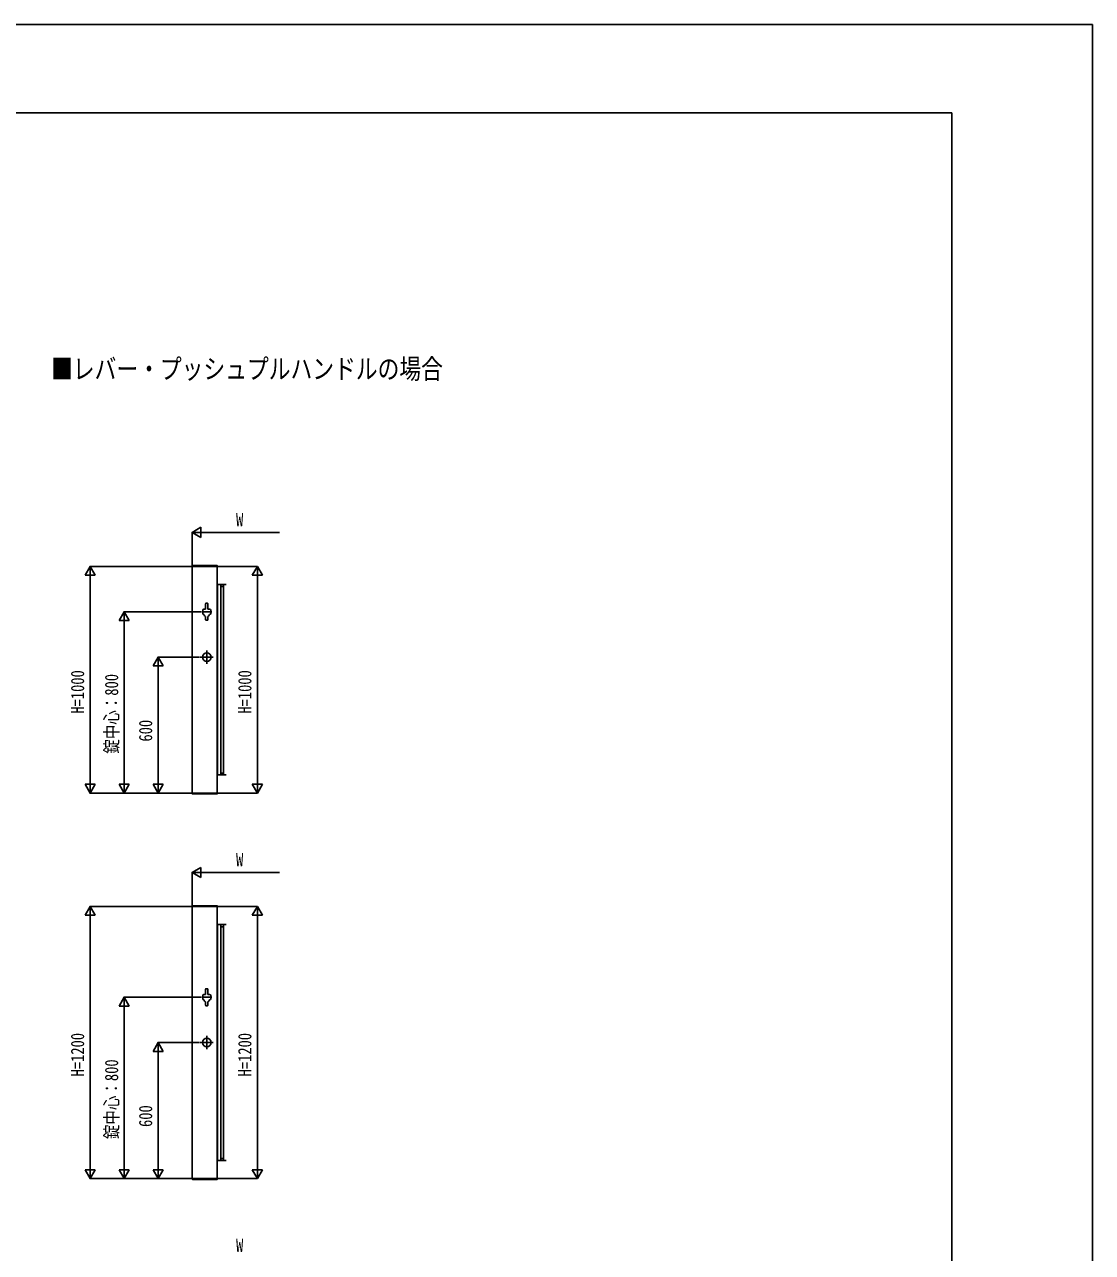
# Model space of a CAD drawing. Units: millimetres, scale not verified. Extents: x -8410 to 8410, y -5940 to 5940.
# Drawn here: x 3701 to 8410, y 524 to 5940 of the extents above; entities that cross this region are included whole.
import ezdxf
from ezdxf.enums import TextEntityAlignment as Align

# ---------------------------------------------------------------- set-up
doc = ezdxf.new("R2010")
doc.units = ezdxf.units.MM
doc.header["$LTSCALE"] = 30
for name, color, linetype in [('0-1_USER1', 3, 'Continuous'), ('0-2_YKK_11', 7, 'Continuous'), ('0-3_YKK_A1', 4, 'Continuous'), ('0-4_YKK_D', 6, 'Continuous'), ('0-5_YKK_ZWAK', 7, 'Continuous')]:
    doc.layers.add(name, color=color, linetype=linetype)
doc.styles.add('ＭＳ ゴシック', font='')
doc.styles.get('ＭＳ ゴシック').set_extended_font_data('MS Gothic')

msp = doc.modelspace()

# ---------------------------------------------------------------- linework, layer by layer
at = {"layer": '0-2_YKK_11'}
for p, q in [((4550.04, 2550), (4550.04, 3550)), ((4550.04, 3470), (4590.04, 3470)), ((4550.04, 2630), (4590.04, 2630)), ((4550.04, 850), (4550.04, 2050)), ((4550.04, 1970), (4590.04, 1970)), ((4550.04, 930), (4590.04, 930))]:
    msp.add_line(p, q, dxfattribs=at)
for points in [[(4590.04, 2550), (4440.04, 2550), (4440.04, 3550), (4590.04, 3550)], [(4590.04, 850), (4440.04, 850), (4440.04, 2050), (4590.04, 2050)]]:
    msp.add_lwpolyline(points, dxfattribs=at)
at = {"layer": '0-3_YKK_A1'}
for p, q in [((4439.67, 3552.55), (4439.54, 3550)), ((4439.54, 3550), (4550.54, 3550)), ((4440.67, 3553.5), (4549.41, 3553.5)), ((4550.41, 3552.55), (4550.54, 3550)), ((4550.84, 3470), (4550.84, 2630)), ((4565.84, 3470), (4565.84, 2630)), ((4577.54, 3470), (4577.54, 2630)), ((4550.04, 3460.9), (4550.84, 3460.9)), ((4565.84, 3460.9), (4577.54, 3460.9)), ((4491.54, 3362), (4498.79, 3362)), ((4498.79, 3385.5), (4498.79, 3362)), ((4500.79, 3387.5), (4507.29, 3387.5)), ((4509.29, 3385.5), (4509.29, 3362)), ((4509.29, 3362), (4516.54, 3362)), ((4526.04, 3350), (4482.04, 3350)), ((4486.54, 3357), (4486.54, 3343)), ((4498.79, 3329.16), (4498.79, 3314.5)), ((4500.79, 3312.5), (4507.29, 3312.5)), ((4509.29, 3329.16), (4509.29, 3314.5)), ((4521.54, 3357), (4521.54, 3343)), ((4533.04, 3150), (4475.04, 3150)), ((4504.04, 3179), (4504.04, 3121)), ((4550.04, 2638.5), (4550.84, 2638.5)), ((4565.84, 2638.5), (4577.54, 2638.5)), ((4439.54, 2550), (4550.54, 2550)), ((4439.67, 2547.45), (4439.54, 2550)), ((4440.67, 2546.5), (4549.41, 2546.5)), ((4550.41, 2547.45), (4550.54, 2550)), ((4439.67, 2052.55), (4439.54, 2050)), ((4439.54, 2050), (4550.54, 2050)), ((4440.67, 2053.5), (4549.41, 2053.5)), ((4550.41, 2052.55), (4550.54, 2050)), ((4550.04, 1960.9), (4550.84, 1960.9)), ((4550.84, 1970), (4550.84, 930)), ((4565.84, 1970), (4565.84, 930)), ((4565.84, 1960.9), (4577.54, 1960.9)), ((4577.54, 1970), (4577.54, 930)), ((4498.79, 1685.5), (4498.79, 1662)), ((4500.79, 1687.5), (4507.29, 1687.5)), ((4509.29, 1685.5), (4509.29, 1662)), ((4526.04, 1650), (4482.04, 1650)), ((4486.54, 1657), (4486.54, 1643)), ((4491.54, 1662), (4498.79, 1662)), ((4498.79, 1629.16), (4498.79, 1614.5)), ((4509.29, 1662), (4516.54, 1662)), ((4509.29, 1629.16), (4509.29, 1614.5)), ((4521.54, 1657), (4521.54, 1643)), ((4500.79, 1612.5), (4507.29, 1612.5)), ((4504.04, 1479), (4504.04, 1421)), ((4533.04, 1450), (4475.04, 1450)), ((4550.04, 938.5), (4550.84, 938.5)), ((4565.84, 938.5), (4577.54, 938.5)), ((4439.54, 850), (4550.54, 850)), ((4439.67, 847.45), (4439.54, 850)), ((4440.67, 846.5), (4549.41, 846.5)), ((4550.41, 847.45), (4550.54, 850))]:
    msp.add_line(p, q, dxfattribs=at)
for centre in [(4504.04, 3150), (4504.04, 1450)]:
    msp.add_circle(centre, 19, dxfattribs=at)
for centre, radius, start, end in [((4440.67, 3552.5), 1, 90, 177), ((4549.41, 3552.5), 1, 3, 90), ((4491.54, 3357), 5, 90, 180), ((4500.79, 3385.5), 2, 90, 180), ((4507.29, 3385.5), 2, 0, 90), ((4516.54, 3357), 5, 0, 90), ((4491.54, 3343), 5, 180, 270), ((4504.04, 3340.44), 12.5, 191.55262, 245.16541), ((4500.79, 3314.5), 2, 180, 270), ((4507.29, 3314.5), 2, 270, 0), ((4504.04, 3340.5), 12.5, 294.83459, 348.44738), ((4504.04, 3340.44), 12.5, 294.83459, 348.44738), ((4516.54, 3343), 5, 270, 0), ((4440.67, 2547.5), 1, 183, 270), ((4549.41, 2547.5), 1, 270, 357), ((4440.67, 2052.5), 1, 90, 177), ((4549.41, 2052.5), 1, 3, 90), ((4500.79, 1685.5), 2, 90, 180), ((4507.29, 1685.5), 2, 0, 90), ((4491.54, 1657), 5, 90, 180), ((4491.54, 1643), 5, 180, 270), ((4504.04, 1640.44), 12.5, 191.55262, 245.16541), ((4504.04, 1640.5), 12.5, 294.83459, 348.44738), ((4504.04, 1640.44), 12.5, 294.83459, 348.44738), ((4516.54, 1657), 5, 0, 90), ((4516.54, 1643), 5, 270, 0), ((4500.79, 1614.5), 2, 180, 270), ((4507.29, 1614.5), 2, 270, 0), ((4440.67, 847.5), 1, 183, 270), ((4549.41, 847.5), 1, 270, 357)]:
    msp.add_arc(centre, radius, start, end, dxfattribs=at)
at = {"layer": '0-4_YKK_D'}
for p, q in [((4439.54, 3700), (4478.51, 3722.5)), ((4439.54, 3552), (4439.54, 3701)), ((4439.54, 3700), (4478.51, 3677.5)), ((4439.54, 3700), (4517.48, 3700)), ((4478.51, 3677.5), (4478.51, 3722.5)), ((4484.54, 3700), (4824.77, 3700)), ((3990.04, 3550), (3967.54, 3511.03)), ((4437.54, 3550), (3989.04, 3550)), ((3990.04, 3550), (4012.54, 3511.03)), ((3990.04, 3550), (3990.04, 3472.06)), ((4591.54, 3550), (4728.54, 3550)), ((4727.54, 3550), (4705.04, 3511.03)), ((4727.54, 3550), (4750.04, 3511.03)), ((4727.54, 3550), (4727.54, 3472.06)), ((3967.54, 3511.03), (4012.54, 3511.03)), ((3990.04, 3505), (3990.04, 2595)), ((4705.04, 3511.03), (4750.04, 3511.03)), ((4727.54, 3505), (4727.54, 2595)), ((4140.04, 3350), (4117.54, 3311.03)), ((4117.54, 3311.03), (4162.54, 3311.03)), ((4479.54, 3350), (4139.04, 3350)), ((4140.04, 3350), (4162.54, 3311.03)), ((4140.04, 3350), (4140.04, 3272.06)), ((4140.04, 2595), (4140.04, 3305)), ((4290.04, 3150), (4267.54, 3111.03)), ((4472.54, 3150), (4289.04, 3150)), ((4290.04, 3150), (4312.54, 3111.03)), ((4290.04, 3150), (4290.04, 3072.06)), ((4267.54, 3111.03), (4312.54, 3111.03)), ((4290.04, 2595), (4290.04, 3105)), ((3990.04, 2550), (3990.04, 2627.94)), ((4140.04, 2550), (4140.04, 2627.94)), ((4290.04, 2550), (4290.04, 2627.94)), ((4727.54, 2550), (4727.54, 2627.94)), ((3990.04, 2550), (3967.54, 2588.97)), ((4012.54, 2588.97), (3967.54, 2588.97)), ((4437.54, 2550), (3989.04, 2550)), ((3990.04, 2550), (4012.54, 2588.97)), ((4140.04, 2550), (4117.54, 2588.97)), ((4162.54, 2588.97), (4117.54, 2588.97)), ((4437.54, 2550), (4139.04, 2550)), ((4140.04, 2550), (4162.54, 2588.97)), ((4290.04, 2550), (4267.54, 2588.97)), ((4312.54, 2588.97), (4267.54, 2588.97)), ((4437.54, 2550), (4289.04, 2550)), ((4290.04, 2550), (4312.54, 2588.97)), ((4591.54, 2550), (4728.54, 2550)), ((4727.54, 2550), (4705.04, 2588.97)), ((4750.04, 2588.97), (4705.04, 2588.97)), ((4727.54, 2550), (4750.04, 2588.97)), ((4439.54, 2200), (4478.51, 2222.5)), ((4478.51, 2177.5), (4478.51, 2222.5)), ((4439.54, 2052), (4439.54, 2201)), ((4439.54, 2200), (4478.51, 2177.5)), ((4439.54, 2200), (4517.48, 2200)), ((4484.54, 2200), (4824.77, 2200)), ((3990.04, 2050), (3967.54, 2011.03)), ((3967.54, 2011.03), (4012.54, 2011.03)), ((4437.54, 2050), (3989.04, 2050)), ((3990.04, 2050), (4012.54, 2011.03)), ((3990.04, 2050), (3990.04, 1972.06)), ((3990.04, 2005), (3990.04, 895)), ((4591.54, 2050), (4728.54, 2050)), ((4727.54, 2050), (4705.04, 2011.03)), ((4705.04, 2011.03), (4750.04, 2011.03)), ((4727.54, 2050), (4750.04, 2011.03)), ((4727.54, 2050), (4727.54, 1972.06)), ((4727.54, 2005), (4727.54, 895)), ((4140.04, 1650), (4117.54, 1611.03)), ((4479.54, 1650), (4139.04, 1650)), ((4140.04, 1650), (4162.54, 1611.03)), ((4140.04, 1650), (4140.04, 1572.06)), ((4117.54, 1611.03), (4162.54, 1611.03)), ((4140.04, 895), (4140.04, 1605)), ((4290.04, 1450), (4267.54, 1411.03)), ((4267.54, 1411.03), (4312.54, 1411.03)), ((4472.54, 1450), (4289.04, 1450)), ((4290.04, 1450), (4312.54, 1411.03)), ((4290.04, 1450), (4290.04, 1372.06)), ((4290.04, 895), (4290.04, 1405)), ((3990.04, 850), (3990.04, 927.94)), ((4140.04, 850), (4140.04, 927.94)), ((4290.04, 850), (4290.04, 927.94)), ((4727.54, 850), (4727.54, 927.94)), ((3990.04, 850), (3967.54, 888.97)), ((4012.54, 888.97), (3967.54, 888.97)), ((3990.04, 850), (4012.54, 888.97)), ((4140.04, 850), (4117.54, 888.97)), ((4162.54, 888.97), (4117.54, 888.97)), ((4140.04, 850), (4162.54, 888.97)), ((4290.04, 850), (4267.54, 888.97)), ((4312.54, 888.97), (4267.54, 888.97)), ((4290.04, 850), (4312.54, 888.97)), ((4727.54, 850), (4705.04, 888.97)), ((4750.04, 888.97), (4705.04, 888.97)), ((4727.54, 850), (4750.04, 888.97)), ((4437.54, 850), (3989.04, 850)), ((4437.54, 850), (4139.04, 850)), ((4437.54, 850), (4289.04, 850)), ((4591.54, 850), (4728.54, 850))]:
    msp.add_line(p, q, dxfattribs=at)
at = {"layer": '0-5_YKK_ZWAK'}
for q in [(-7809.96, 5550), (7790.04, -5050)]:
    msp.add_line((7790.04, 5550), q, dxfattribs=at)
msp.add_lwpolyline([(-8410, -5940), (8410, -5940), (8410, 5940), (-8410, 5940)], close=True, dxfattribs=at)

# ---------------------------------------------------------------- texts
at = {"layer": '0-1_USER1', "style": 'ＭＳ ゴシック', "width": 0.8}
msp.add_text('■レバー・プッシュプルハンドルの場合', height=87.98, dxfattribs=at).set_placement((3817.43, 4350.91), align=Align.BOTTOM_LEFT)
at = {"layer": '0-4_YKK_D', "style": 'ＭＳ ゴシック', "width": 0.8}
for p in [(4633.32, 3709), (4633.32, 2209), (4633.32, 509)]:
    msp.add_text('W', height=58.65, dxfattribs=at).set_placement(p, align=Align.BOTTOM_LEFT)
for s, p in [('H=1000', (3981.04, 2900.67)), ('H=1000', (4718.54, 2900.67)), ('錠中心：800', (4131.04, 2723.87)), ('600', (4281.04, 2777.47)), ('H=1200', (3981.04, 1300.67)), ('H=1200', (4718.54, 1300.67)), ('錠中心：800', (4131.04, 1023.87)), ('600', (4281.04, 1077.47))]:
    msp.add_text(s, height=58.65, rotation=90, dxfattribs=at).set_placement(p, align=Align.BOTTOM_LEFT)

doc.saveas('drawing.dxf')
